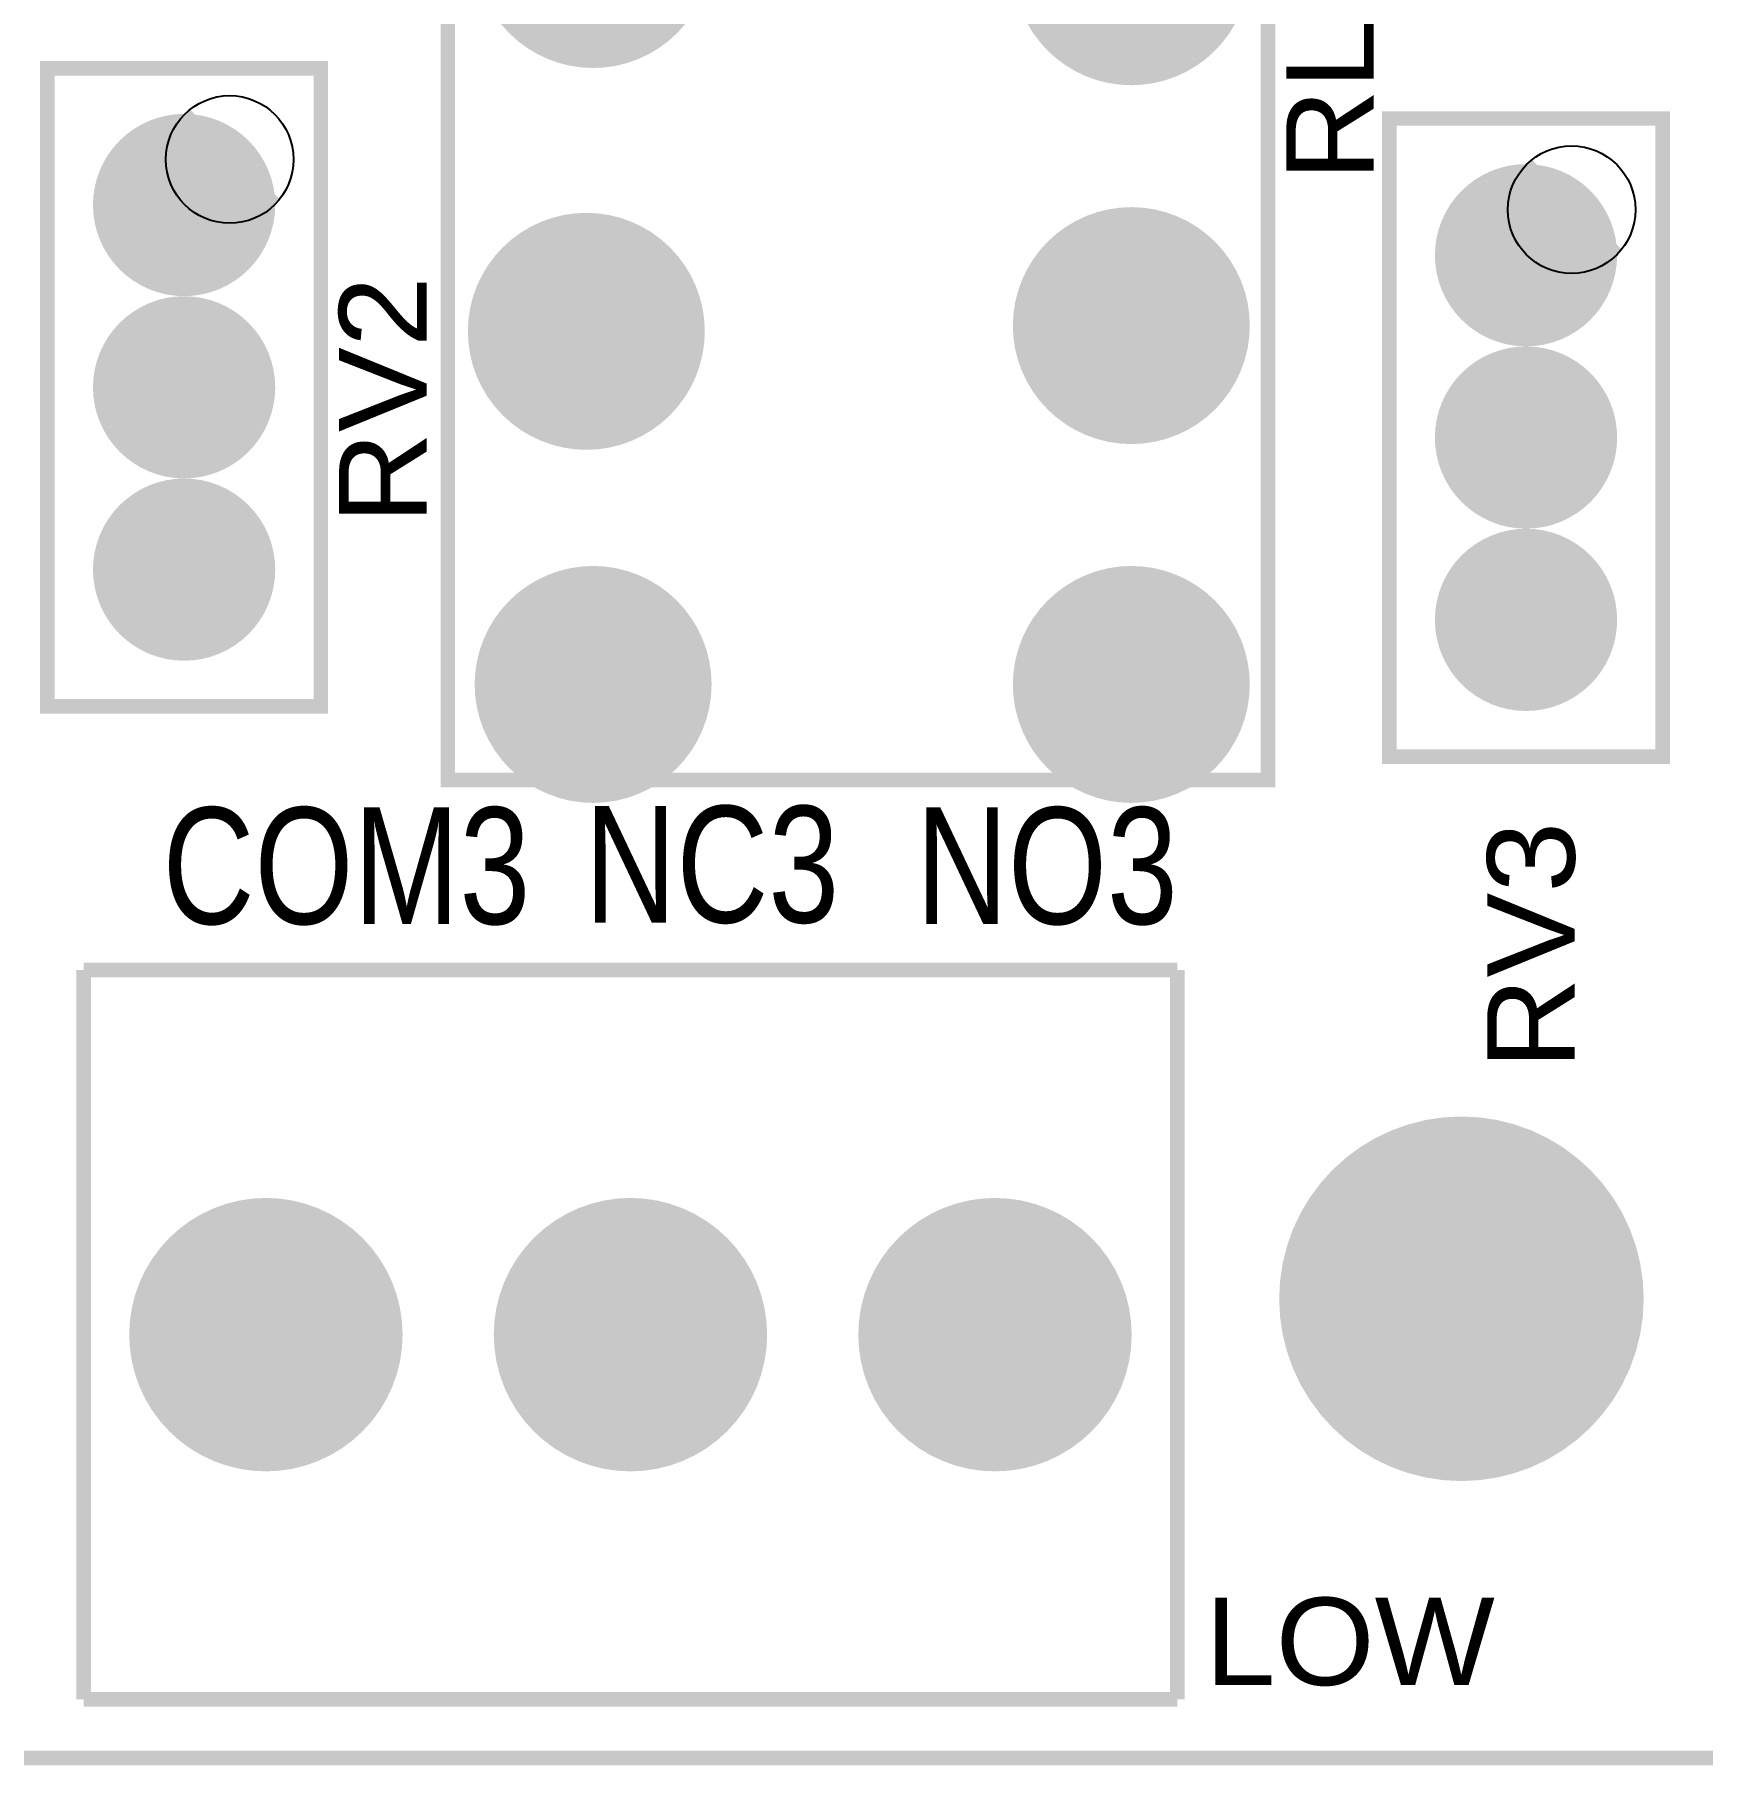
# Model space of a CAD drawing. Header units: inches. Extents: x 18.7 to 39.4, y 4.3 to 20.5.
# Drawn here: x 21.524 to 22.951, y 10.378 to 11.859 of the extents above; entities that cross this region are included whole.
import ezdxf

# ---------------------------------------------------------------- set-up
doc = ezdxf.new("R2010")
doc.units = ezdxf.units.IN
doc.header["$MEASUREMENT"] = 0
doc.styles.get("Standard").update_dxf_attribs({"font": 'arial.ttf'})

# ---------------------------------------------------------------- blocks, each defined once
blk = doc.blocks.new('EPAD')
at = {"const_width": 0.5}
blk.add_lwpolyline([(-0.25, 0, 1), (0.25, 0, 1)], format="xyb", close=True, dxfattribs=at)
blk = doc.blocks.new('irfBoard')
at = {"const_width": 0.008}
for points in [[(20.09863, 11.24086), (23.15769, 11.24086), (23.15769, 13.12275), (20.09863, 13.12275), (20.09863, 11.24086)], [(20.09863, 11.24086), (23.15769, 11.24086), (23.15769, 13.12275), (20.09863, 13.12275), (20.09863, 11.24086)], [(20.09863, 11.24086), (23.15769, 11.24086), (23.15769, 13.12275), (20.09863, 13.12275), (20.09863, 11.24086)], [(21.60946, 11.77747), (22.05946, 11.77747), (22.05946, 12.58456), (21.60946, 12.58456), (21.60946, 11.77747)], [(21.60946, 11.77747), (22.05946, 11.77747), (22.05946, 12.58456), (21.60946, 12.58456), (21.60946, 11.77747)], [(21.60946, 11.77747), (22.05946, 11.77747), (22.05946, 12.58456), (21.60946, 12.58456), (21.60946, 11.77747)], [(21.38978, 11.81782), (21.53978, 11.81782), (21.53978, 12.16782), (21.38978, 12.16782), (21.38978, 11.81782)], [(21.38978, 11.81782), (21.53978, 11.81782), (21.53978, 12.16782), (21.38978, 12.16782), (21.38978, 11.81782)], [(21.38978, 11.81782), (21.53978, 11.81782), (21.53978, 12.16782), (21.38978, 12.16782), (21.38978, 11.81782)], [(21.46478, 12.14282), (21.51478, 12.09282)], [(21.46478, 12.14282), (21.51478, 12.09282)], [(21.46478, 12.14282), (21.51478, 12.09282)], [(22.126, 11.79027), (22.276, 11.79027), (22.276, 12.14027), (22.126, 12.14027), (22.126, 11.79027)], [(22.126, 11.79027), (22.276, 11.79027), (22.276, 12.14027), (22.126, 12.14027), (22.126, 11.79027)], [(22.126, 11.79027), (22.276, 11.79027), (22.276, 12.14027), (22.126, 12.14027), (22.126, 11.79027)], [(22.201, 12.11527), (22.251, 12.06527)], [(22.201, 12.11527), (22.251, 12.06527)], [(22.201, 12.11527), (22.251, 12.06527)], [(21.40966, 11.27314), (21.40966, 11.67314)], [(22.00966, 11.67314), (21.40966, 11.67314)], [(21.40966, 11.27314), (21.40966, 11.67314)], [(22.00966, 11.67314), (21.40966, 11.67314)], [(21.40966, 11.27314), (21.40966, 11.67314)], [(22.00966, 11.67314), (21.40966, 11.67314)], [(22.00966, 11.27314), (22.00966, 11.67314)], [(22.00966, 11.27314), (22.00966, 11.67314)], [(22.00966, 11.27314), (22.00966, 11.67314)], [(21.40966, 11.27314), (22.00966, 11.27314)], [(21.40966, 11.27314), (22.00966, 11.27314)], [(21.40966, 11.27314), (22.00966, 11.27314)]]:
    blk.add_lwpolyline(points, dxfattribs=at)
for centre in [(21.48978, 12.11782), (21.48978, 12.11782), (21.48978, 12.11782), (22.226, 12.09027), (22.226, 12.09027), (22.226, 12.09027)]:
    blk.add_circle(centre, 0.035)
for p, xscale, yscale in [((21.68919, 12.23298), 0.13, 0.13), ((21.98446, 12.22353), 0.13, 0.13), ((21.46478, 12.09282), 0.1, 0.1), ((22.201, 12.06527), 0.1, 0.1), ((21.68546, 12.02353), 0.13, 0.13), ((21.98446, 12.02668), 0.13, 0.13), ((21.46478, 11.99282), 0.1, 0.1), ((22.201, 11.96527), 0.1, 0.1), ((21.46478, 11.89282), 0.1, 0.1), ((22.201, 11.86527), 0.1, 0.1), ((21.68919, 11.82983), 0.13, 0.13), ((21.98446, 11.82983), 0.13, 0.13), ((22.16556, 11.49282), 0.2, 0.2), ((21.50966, 11.47314), 0.15, 0.15), ((21.70966, 11.47314), 0.15, 0.15), ((21.90966, 11.47314), 0.15, 0.15)]:
    blk.add_blockref('EPAD', p, dxfattribs=dict(xscale=xscale, yscale=yscale))
at = {"width": 1.041667}
for s, p in [('RL1', (22.11746, 12.10601)), ('RL1', (22.11746, 12.10601)), ('RL1', (22.11746, 12.10601)), ('RV2', (21.59778, 11.91782)), ('RV2', (21.59778, 11.91782)), ('RV2', (21.59778, 11.91782)), ('RV3', (22.2277, 11.61861)), ('RV3', (22.2277, 11.61861)), ('RV3', (22.2277, 11.61861))]:
    blk.add_text(s, height=0.048, rotation=90, dxfattribs=at).set_placement(p)
for s, height, width, p in [('NC3', 0.064, 0.78125, (21.68446, 11.69917)), ('NC3', 0.064, 0.78125, (21.68446, 11.69917)), ('NC3', 0.064, 0.78125, (21.68446, 11.69917)), ('COM3', 0.064, 0.78125, (21.45296, 11.69838)), ('COM3', 0.064, 0.78125, (21.45296, 11.69838)), ('COM3', 0.064, 0.78125, (21.45296, 11.69838)), ('NO3', 0.064, 0.78125, (21.86635, 11.69838)), ('NO3', 0.064, 0.78125, (21.86635, 11.69838)), ('NO3', 0.064, 0.78125, (21.86635, 11.69838)), ('LOW', 0.048, 1.041667, (22.02478, 11.28086)), ('LOW', 0.048, 1.041667, (22.02478, 11.28086)), ('LOW', 0.048, 1.041667, (22.02478, 11.28086))]:
    blk.add_text(s, height=height, dxfattribs=dict(width=width)).set_placement(p)

msp = doc.modelspace()

# ---------------------------------------------------------------- block references
at = {"xscale": 1.56, "yscale": 1.56, "zscale": 1.56}
msp.add_blockref('irfBoard', (-11.8331, -7.1513), dxfattribs=at)

doc.saveas('drawing.dxf')
